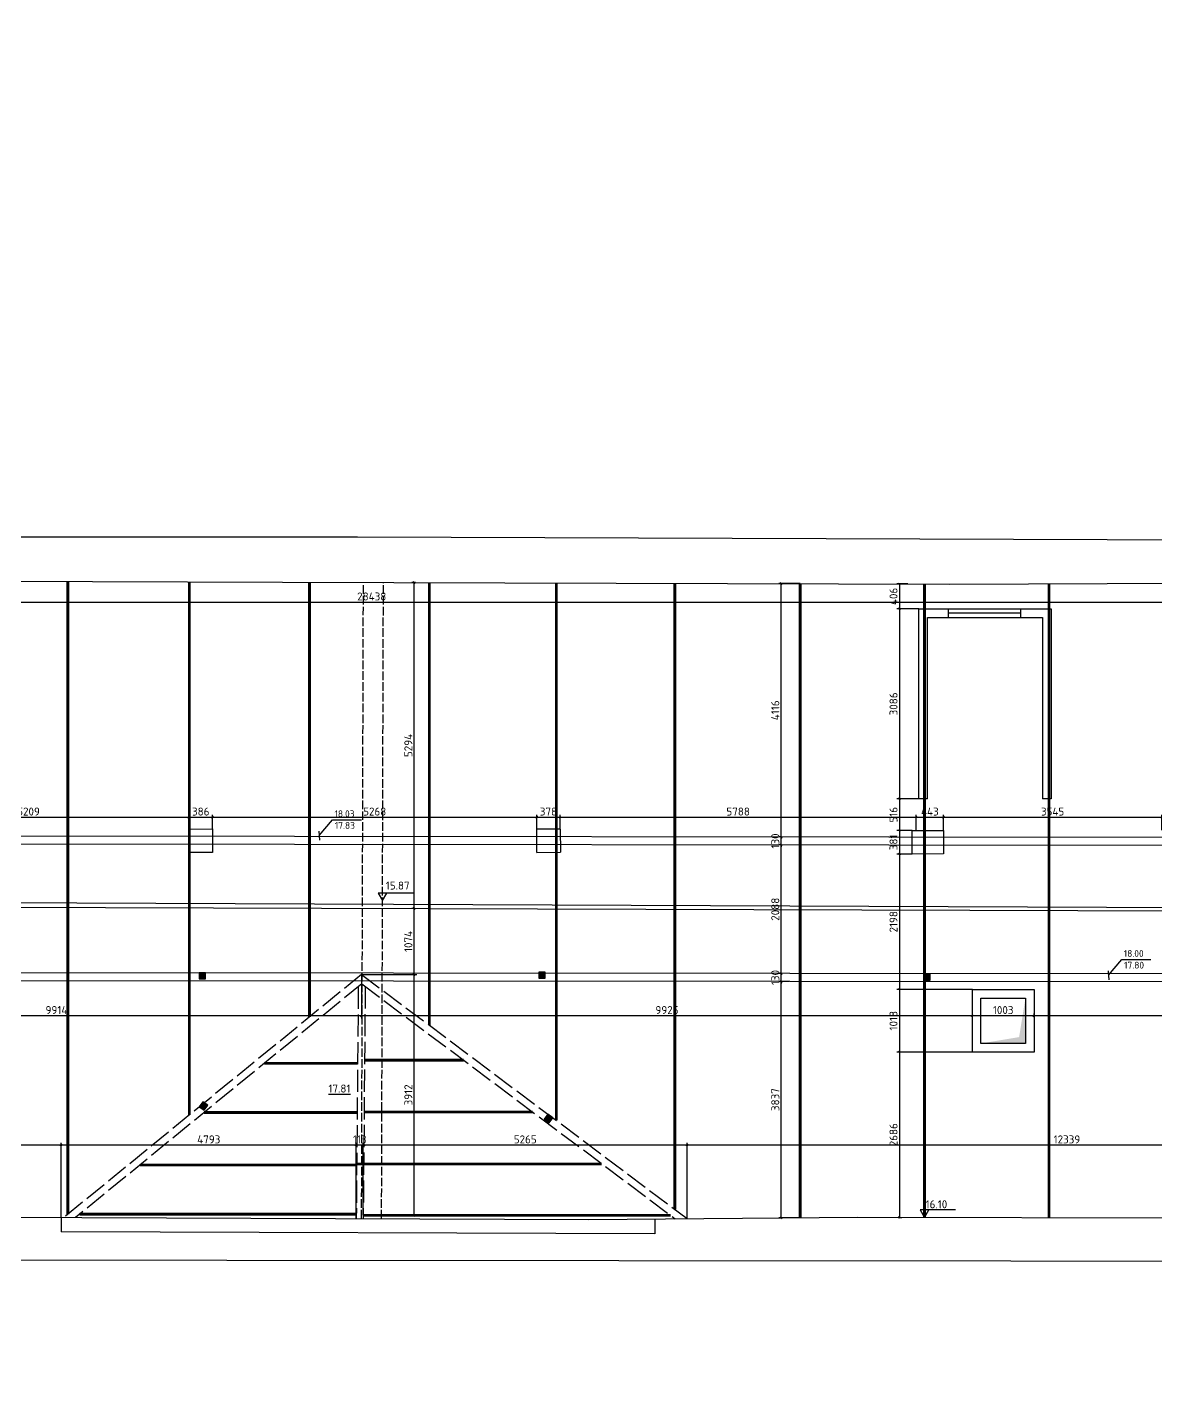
# Model space of a CAD drawing. Header units: millimetres. Extents: x 906648 to 969556, y 1626964 to 1670974.
# Drawn here: x 932626 to 950964, y 1626964 to 1649067 of the extents above; entities that cross this region are included whole.
import ezdxf

# ---------------------------------------------------------------- set-up
doc = ezdxf.new("R2010")
doc.units = ezdxf.units.MM
doc.linetypes.add('334', pattern=[5, 4, -1])
doc.linetypes.add('ACAD_ISO02W100', pattern=[15, 12, -3])
for name, color, linetype in [('Балки', 140, 'ACAD_ISO02W100'), ('Конек', 1, 'Continuous'), ('Контур', 7, 'Continuous'), ('Кровля', 98, 'Continuous'), ('Металл', 3, 'Continuous'), ('Отметки', 7, 'Continuous'), ('Перепад', 251, 'ACAD_ISO02W100'), ('Рама', 121, 'Continuous'), ('Средний прогон', 76, 'Continuous'), ('Стропила', 124, 'Continuous'), ('Штриховка', 252, 'Continuous')]:
    doc.layers.add(name, color=color, linetype=linetype)
doc.layers.add('Размеры', color=224, linetype='Continuous', lineweight=15)
doc.styles.add('DIST', font='TXT.shx', dxfattribs={"width": 0.8})
doc.styles.add('ISOCPEUR', font='isocpeur.ttf')
doc.dimstyles.new('GENPLAN 1000', dxfattribs={"dimscale": 10, "dimtxt": 13, "dimasz": 3, "dimexe": 4, "dimexo": 0, "dimgap": 3, "dimtad": 1, "dimdec": 0, "dimzin": 0, "dimtxsty": 'ISOCPEUR', "dimblk1": 'OBLIQUE', "dimblk2": 'OBLIQUE', "dimsah": 1, "dimcen": -1, "dimaunit": 1, "dimadec": 3, "dimazin": 0, "dimtfac": 0.75, "dimtdec": 0, "dimtix": 1, "dimtmove": 1, "dimatfit": 3, "dimfxl": 0, "dimtvp": 0.6, "dimarcsym": 0})
doc.dimstyles.new('STANDARD$7', dxfattribs={"dimscale": 35, "dimtxt": 1.8, "dimasz": 1.75, "dimexe": 0, "dimexo": 3, "dimgap": 0.8, "dimtad": 0, "dimdec": 0, "dimrnd": 5, "dimzin": 12, "dimtxsty": 'DIST', "dimblk1": 'OBLIQUE', "dimblk2": 'OBLIQUE', "dimsah": 1, "dimcen": 2.5, "dimaunit": 1, "dimadec": 3, "dimazin": 0, "dimtfac": 1, "dimtdec": 0, "dimtmove": 2, "dimatfit": 3, "dimldrblk": 'OBLIQUE', "dimfxl": 0, "dimtvp": 1.1, "dimarcsym": 0})

# ---------------------------------------------------------------- blocks, each defined once
blk = doc.blocks.new('_Oblique')
at = {"color": 0, "linetype": 'ByBlock', "lineweight": -2}
blk.add_line((-0.5, -0.5), (0.5, 0.5), dxfattribs=at)
blk = doc.blocks.new('*D38')
at = {"layer": 'Defpoints', "color": 0, "ltscale": 0.03}
for p in [(943351, 1630904), (943351, 1629712), (955690, 1629713)]:
    blk.add_point(p, dxfattribs=at)
at = {"layer": 'Размеры', "color": 0, "lineweight": -2, "ltscale": 0.03}
for p, q in [((943351, 1629712), (943351, 1630944)), ((955690, 1630904), (943351, 1630904)), ((955690, 1629713), (955690, 1630944))]:
    blk.add_line(p, q, dxfattribs=at)
at = {"layer": 'Размеры', "color": 0, "lineweight": -2, "ltscale": 0.03, "xscale": 30, "yscale": 30, "zscale": 30, "rotation": 180}
blk.add_blockref('_Oblique', (943351, 1630904), dxfattribs=at)
at = {"layer": 'Размеры', "color": 0, "lineweight": -2, "ltscale": 0.03, "xscale": 30, "yscale": 30, "zscale": 30}
blk.add_blockref('_Oblique', (955690, 1630904), dxfattribs=at)
at = {"layer": 'Размеры', "color": 0, "ltscale": 0.03, "insert": (949520, 1630999), "char_height": 130, "attachment_point": 5, "style": 'ISOCPEUR'}
blk.add_mtext('12339', dxfattribs=at)
blk = doc.blocks.new('*D39')
at = {"layer": 'Defpoints', "color": 0, "ltscale": 0.03}
for p in [(938086, 1630904), (938086, 1629766), (943351, 1629712)]:
    blk.add_point(p, dxfattribs=at)
at = {"layer": 'Размеры', "color": 0, "lineweight": -2, "ltscale": 0.03}
for p, q in [((938086, 1629766), (938086, 1630944)), ((943351, 1630904), (938086, 1630904)), ((943351, 1629712), (943351, 1630944))]:
    blk.add_line(p, q, dxfattribs=at)
at = {"layer": 'Размеры', "color": 0, "lineweight": -2, "ltscale": 0.03, "xscale": 30, "yscale": 30, "zscale": 30, "rotation": 180}
blk.add_blockref('_Oblique', (938086, 1630904), dxfattribs=at)
at = {"layer": 'Размеры', "color": 0, "lineweight": -2, "ltscale": 0.03, "xscale": 30, "yscale": 30, "zscale": 30}
blk.add_blockref('_Oblique', (943351, 1630904), dxfattribs=at)
at = {"layer": 'Размеры', "color": 0, "ltscale": 0.03, "insert": (940718, 1630999), "char_height": 130, "attachment_point": 5, "style": 'ISOCPEUR'}
blk.add_mtext('5265', dxfattribs=at)
blk = doc.blocks.new('*D40')
at = {"layer": 'Defpoints', "color": 0, "ltscale": 0.03}
for p in [(937973, 1630904), (937973, 1629714), (938086, 1629766)]:
    blk.add_point(p, dxfattribs=at)
at = {"layer": 'Размеры', "color": 0, "lineweight": -2, "ltscale": 0.03}
for p, q in [((937973, 1630904), (937943, 1630904)), ((937973, 1629714), (937973, 1630944)), ((938086, 1630904), (937973, 1630904)), ((938086, 1629766), (938086, 1630944)), ((938086, 1630904), (938116, 1630904))]:
    blk.add_line(p, q, dxfattribs=at)
at = {"layer": 'Размеры', "color": 0, "lineweight": -2, "ltscale": 0.03, "xscale": 30, "yscale": 30, "zscale": 30}
blk.add_blockref('_Oblique', (937973, 1630904), dxfattribs=at)
at = {"layer": 'Размеры', "color": 0, "lineweight": -2, "ltscale": 0.03, "xscale": 30, "yscale": 30, "zscale": 30, "rotation": 180}
blk.add_blockref('_Oblique', (938086, 1630904), dxfattribs=at)
at = {"layer": 'Размеры', "color": 0, "ltscale": 0.03, "insert": (938029, 1630999), "char_height": 130, "attachment_point": 5, "style": 'ISOCPEUR'}
blk.add_mtext('113', dxfattribs=at)
blk = doc.blocks.new('*D41')
at = {"layer": 'Defpoints', "color": 0, "ltscale": 0.03}
for p in [(933180, 1630904), (933180, 1629731), (937973, 1629714)]:
    blk.add_point(p, dxfattribs=at)
at = {"layer": 'Размеры', "color": 0, "lineweight": -2, "ltscale": 0.03}
for p, q in [((933180, 1629731), (933180, 1630944)), ((937973, 1630904), (933180, 1630904)), ((937973, 1629714), (937973, 1630944))]:
    blk.add_line(p, q, dxfattribs=at)
at = {"layer": 'Размеры', "color": 0, "lineweight": -2, "ltscale": 0.03, "xscale": 30, "yscale": 30, "zscale": 30, "rotation": 180}
blk.add_blockref('_Oblique', (933180, 1630904), dxfattribs=at)
at = {"layer": 'Размеры', "color": 0, "lineweight": -2, "ltscale": 0.03, "xscale": 30, "yscale": 30, "zscale": 30}
blk.add_blockref('_Oblique', (937973, 1630904), dxfattribs=at)
at = {"layer": 'Размеры', "color": 0, "ltscale": 0.03, "insert": (935576, 1630999), "char_height": 130, "attachment_point": 5, "style": 'ISOCPEUR'}
blk.add_mtext('4793', dxfattribs=at)
blk = doc.blocks.new('*D42')
at = {"layer": 'Defpoints', "color": 0, "ltscale": 0.03}
for p in [(920889, 1630904), (920889, 1629766), (933180, 1629731)]:
    blk.add_point(p, dxfattribs=at)
at = {"layer": 'Размеры', "color": 0, "lineweight": -2, "ltscale": 0.03}
for p, q in [((920889, 1629766), (920889, 1630944)), ((933180, 1630904), (920889, 1630904)), ((933180, 1629731), (933180, 1630944))]:
    blk.add_line(p, q, dxfattribs=at)
at = {"layer": 'Размеры', "color": 0, "lineweight": -2, "ltscale": 0.03, "xscale": 30, "yscale": 30, "zscale": 30, "rotation": 180}
blk.add_blockref('_Oblique', (920889, 1630904), dxfattribs=at)
at = {"layer": 'Размеры', "color": 0, "lineweight": -2, "ltscale": 0.03, "xscale": 30, "yscale": 30, "zscale": 30}
blk.add_blockref('_Oblique', (933180, 1630904), dxfattribs=at)
at = {"layer": 'Размеры', "color": 0, "ltscale": 0.03, "insert": (927034, 1630999), "char_height": 130, "attachment_point": 5, "style": 'ISOCPEUR'}
blk.add_mtext('12290', dxfattribs=at)
blk = doc.blocks.new('*D58')
at = {"layer": 'Defpoints', "color": 0, "ltscale": 0.03}
for p in [(938058, 1633678), (938914, 1633678), (938086, 1629766)]:
    blk.add_point(p, dxfattribs=at)
at = {"layer": 'Размеры', "color": 0, "lineweight": -2, "ltscale": 0.03}
for p, q in [((938058, 1633678), (938954, 1633678)), ((938914, 1629766), (938914, 1633678)), ((938086, 1629766), (938954, 1629766))]:
    blk.add_line(p, q, dxfattribs=at)
at = {"layer": 'Размеры', "color": 0, "lineweight": -2, "ltscale": 0.03, "xscale": 30, "yscale": 30, "zscale": 30}
for p, rotation in [((938914, 1633678), 90), ((938914, 1629766), 270)]:
    blk.add_blockref('_Oblique', p, dxfattribs=dict(at, rotation=rotation))
at = {"layer": 'Размеры', "color": 0, "ltscale": 0.03, "insert": (938819, 1631722), "char_height": 130, "attachment_point": 5, "rotation": 90, "style": 'ISOCPEUR'}
blk.add_mtext('3912', dxfattribs=at)
blk = doc.blocks.new('*D59')
at = {"layer": 'Defpoints', "color": 0, "ltscale": 0.03}
for p in [(938914, 1634752), (938919, 1634752), (938058, 1633678)]:
    blk.add_point(p, dxfattribs=at)
at = {"layer": 'Размеры', "color": 0, "lineweight": -2, "ltscale": 0.03}
for p, q in [((938919, 1634752), (938874, 1634752)), ((938914, 1633678), (938914, 1634752)), ((938058, 1633678), (938954, 1633678))]:
    blk.add_line(p, q, dxfattribs=at)
at = {"layer": 'Размеры', "color": 0, "lineweight": -2, "ltscale": 0.03, "xscale": 30, "yscale": 30, "zscale": 30}
for p, rotation in [((938914, 1634752), 90), ((938914, 1633678), 270)]:
    blk.add_blockref('_Oblique', p, dxfattribs=dict(at, rotation=rotation))
at = {"layer": 'Размеры', "color": 0, "ltscale": 0.03, "insert": (938819, 1634215), "char_height": 130, "attachment_point": 5, "rotation": 90, "style": 'ISOCPEUR'}
blk.add_mtext('1074', dxfattribs=at)
blk = doc.blocks.new('*D60')
at = {"layer": 'Defpoints', "color": 0, "ltscale": 0.03}
for p in [(938914, 1640047), (938934, 1640047), (938919, 1634752)]:
    blk.add_point(p, dxfattribs=at)
at = {"layer": 'Размеры', "color": 0, "lineweight": -2, "ltscale": 0.03}
for p, q in [((938934, 1640047), (938874, 1640047)), ((938914, 1634752), (938914, 1640047)), ((938919, 1634752), (938874, 1634752))]:
    blk.add_line(p, q, dxfattribs=at)
at = {"layer": 'Размеры', "color": 0, "lineweight": -2, "ltscale": 0.03, "xscale": 30, "yscale": 30, "zscale": 30}
for p, rotation in [((938914, 1640047), 90), ((938914, 1634752), 270)]:
    blk.add_blockref('_Oblique', p, dxfattribs=dict(at, rotation=rotation))
at = {"layer": 'Размеры', "color": 0, "ltscale": 0.03, "insert": (938819, 1637399), "char_height": 130, "attachment_point": 5, "rotation": 90, "style": 'ISOCPEUR'}
blk.add_mtext('5294', dxfattribs=at)
blk = doc.blocks.new('*D61')
at = {"layer": 'Defpoints', "color": 0, "ltscale": 0.03}
for p in [(944876, 1633564), (945004, 1633564), (945185, 1629727)]:
    blk.add_point(p, dxfattribs=at)
at = {"layer": 'Размеры', "color": 0, "lineweight": -2, "ltscale": 0.03}
for p, q in [((945004, 1633564), (944836, 1633564)), ((944876, 1629727), (944876, 1633564)), ((945185, 1629727), (944836, 1629727))]:
    blk.add_line(p, q, dxfattribs=at)
at = {"layer": 'Размеры', "color": 0, "lineweight": -2, "ltscale": 0.03, "xscale": 30, "yscale": 30, "zscale": 30}
for p, rotation in [((944876, 1633564), 90), ((944876, 1629727), 270)]:
    blk.add_blockref('_Oblique', p, dxfattribs=dict(at, rotation=rotation))
at = {"layer": 'Размеры', "color": 0, "ltscale": 0.03, "insert": (944781, 1631645), "char_height": 130, "attachment_point": 5, "rotation": 90, "style": 'ISOCPEUR'}
blk.add_mtext('3837', dxfattribs=at)
blk = doc.blocks.new('*D62')
at = {"layer": 'Defpoints', "color": 0, "ltscale": 0.03}
for p in [(944876, 1633694), (944876, 1633694), (945004, 1633564)]:
    blk.add_point(p, dxfattribs=at)
at = {"layer": 'Размеры', "color": 0, "lineweight": -2, "ltscale": 0.03}
for p, q in [((944876, 1633694), (944836, 1633694)), ((944876, 1633694), (944876, 1633724)), ((944876, 1633564), (944876, 1633694)), ((945004, 1633564), (944836, 1633564)), ((944876, 1633564), (944876, 1633534))]:
    blk.add_line(p, q, dxfattribs=at)
at = {"layer": 'Размеры', "color": 0, "lineweight": -2, "ltscale": 0.03, "xscale": 30, "yscale": 30, "zscale": 30}
for p, rotation in [((944876, 1633694), 270), ((944876, 1633564), 90)]:
    blk.add_blockref('_Oblique', p, dxfattribs=dict(at, rotation=rotation))
at = {"layer": 'Размеры', "color": 0, "ltscale": 0.03, "insert": (944781, 1633629), "char_height": 130, "attachment_point": 5, "rotation": 90, "style": 'ISOCPEUR'}
blk.add_mtext('130', dxfattribs=at)
blk = doc.blocks.new('*D63')
at = {"layer": 'Defpoints', "color": 0, "ltscale": 0.03}
for p in [(944876, 1635782), (944878, 1635782), (944876, 1633694)]:
    blk.add_point(p, dxfattribs=at)
at = {"layer": 'Размеры', "color": 0, "lineweight": -2, "ltscale": 0.03}
for p, q in [((944878, 1635782), (944836, 1635782)), ((944876, 1633694), (944876, 1635782)), ((944876, 1633694), (944836, 1633694))]:
    blk.add_line(p, q, dxfattribs=at)
at = {"layer": 'Размеры', "color": 0, "lineweight": -2, "ltscale": 0.03, "xscale": 30, "yscale": 30, "zscale": 30}
for p, rotation in [((944876, 1635782), 90), ((944876, 1633694), 270)]:
    blk.add_blockref('_Oblique', p, dxfattribs=dict(at, rotation=rotation))
at = {"layer": 'Размеры', "color": 0, "ltscale": 0.03, "insert": (944781, 1634738), "char_height": 130, "attachment_point": 5, "rotation": 90, "style": 'ISOCPEUR'}
blk.add_mtext('2088', dxfattribs=at)
blk = doc.blocks.new('*D64')
at = {"layer": 'Defpoints', "color": 0, "ltscale": 0.03}
for p in [(944876, 1635912), (944878, 1635912), (944878, 1635782)]:
    blk.add_point(p, dxfattribs=at)
at = {"layer": 'Размеры', "color": 0, "lineweight": -2, "ltscale": 0.03}
for p, q in [((944878, 1635912), (944836, 1635912)), ((944876, 1635912), (944876, 1635942)), ((944876, 1635782), (944876, 1635912)), ((944878, 1635782), (944836, 1635782)), ((944876, 1635782), (944876, 1635752))]:
    blk.add_line(p, q, dxfattribs=at)
at = {"layer": 'Размеры', "color": 0, "lineweight": -2, "ltscale": 0.03, "xscale": 30, "yscale": 30, "zscale": 30}
for p, rotation in [((944876, 1635912), 270), ((944876, 1635782), 90)]:
    blk.add_blockref('_Oblique', p, dxfattribs=dict(at, rotation=rotation))
at = {"layer": 'Размеры', "color": 0, "ltscale": 0.03, "insert": (944781, 1635847), "char_height": 130, "attachment_point": 5, "rotation": 90, "style": 'ISOCPEUR'}
blk.add_mtext('130', dxfattribs=at)
blk = doc.blocks.new('*D65')
at = {"layer": 'Defpoints', "color": 0, "ltscale": 0.03}
for p in [(944876, 1640029), (945185, 1640029), (944878, 1635912)]:
    blk.add_point(p, dxfattribs=at)
at = {"layer": 'Размеры', "color": 0, "lineweight": -2, "ltscale": 0.03}
for p, q in [((945185, 1640029), (944836, 1640029)), ((944876, 1635912), (944876, 1640029)), ((944878, 1635912), (944836, 1635912))]:
    blk.add_line(p, q, dxfattribs=at)
at = {"layer": 'Размеры', "color": 0, "lineweight": -2, "ltscale": 0.03, "xscale": 30, "yscale": 30, "zscale": 30}
for p, rotation in [((944876, 1640029), 90), ((944876, 1635912), 270)]:
    blk.add_blockref('_Oblique', p, dxfattribs=dict(at, rotation=rotation))
at = {"layer": 'Размеры', "color": 0, "ltscale": 0.03, "insert": (944781, 1637970), "char_height": 130, "attachment_point": 5, "rotation": 90, "style": 'ISOCPEUR'}
blk.add_mtext('4116', dxfattribs=at)
blk = doc.blocks.new('*D66')
at = {"layer": 'Defpoints', "color": 0, "ltscale": 0.03}
for p in [(946937, 1640023), (946797, 1639617), (947112, 1639617)]:
    blk.add_point(p, dxfattribs=at)
at = {"layer": 'Размеры', "color": 0, "lineweight": -2, "ltscale": 0.03}
for p, q in [((946937, 1640023), (946757, 1640023)), ((946797, 1640023), (946797, 1639617)), ((947112, 1639617), (946757, 1639617))]:
    blk.add_line(p, q, dxfattribs=at)
at = {"layer": 'Размеры', "color": 0, "lineweight": -2, "ltscale": 0.03, "xscale": 30, "yscale": 30, "zscale": 30}
for p, rotation in [((946797, 1640023), 90), ((946797, 1639617), 270)]:
    blk.add_blockref('_Oblique', p, dxfattribs=dict(at, rotation=rotation))
at = {"layer": 'Размеры', "color": 0, "ltscale": 0.03, "insert": (946702, 1639820), "char_height": 130, "attachment_point": 5, "rotation": 90, "style": 'ISOCPEUR'}
blk.add_mtext('406', dxfattribs=at)
blk = doc.blocks.new('*D67')
at = {"layer": 'Defpoints', "color": 0, "ltscale": 0.03}
for p in [(947112, 1639617), (946797, 1636531), (947112, 1636531)]:
    blk.add_point(p, dxfattribs=at)
at = {"layer": 'Размеры', "color": 0, "lineweight": -2, "ltscale": 0.03}
for p, q in [((947112, 1639617), (946757, 1639617)), ((946797, 1639617), (946797, 1636531)), ((947112, 1636531), (946757, 1636531))]:
    blk.add_line(p, q, dxfattribs=at)
at = {"layer": 'Размеры', "color": 0, "lineweight": -2, "ltscale": 0.03, "xscale": 30, "yscale": 30, "zscale": 30}
for p, rotation in [((946797, 1639617), 90), ((946797, 1636531), 270)]:
    blk.add_blockref('_Oblique', p, dxfattribs=dict(at, rotation=rotation))
at = {"layer": 'Размеры', "color": 0, "ltscale": 0.03, "insert": (946702, 1638074), "char_height": 130, "attachment_point": 5, "rotation": 90, "style": 'ISOCPEUR'}
blk.add_mtext('3086', dxfattribs=at)
blk = doc.blocks.new('*D68')
at = {"layer": 'Defpoints', "color": 0, "ltscale": 0.03}
for p in [(947112, 1636531), (946797, 1636015), (947004, 1636015)]:
    blk.add_point(p, dxfattribs=at)
at = {"layer": 'Размеры', "color": 0, "lineweight": -2, "ltscale": 0.03}
for p, q in [((947112, 1636531), (946757, 1636531)), ((946797, 1636531), (946797, 1636015)), ((947004, 1636015), (946757, 1636015))]:
    blk.add_line(p, q, dxfattribs=at)
at = {"layer": 'Размеры', "color": 0, "lineweight": -2, "ltscale": 0.03, "xscale": 30, "yscale": 30, "zscale": 30}
for p, rotation in [((946797, 1636531), 90), ((946797, 1636015), 270)]:
    blk.add_blockref('_Oblique', p, dxfattribs=dict(at, rotation=rotation))
at = {"layer": 'Размеры', "color": 0, "ltscale": 0.03, "insert": (946702, 1636273), "char_height": 130, "attachment_point": 5, "rotation": 90, "style": 'ISOCPEUR'}
blk.add_mtext('516', dxfattribs=at)
blk = doc.blocks.new('*D69')
at = {"layer": 'Defpoints', "color": 0, "ltscale": 0.03}
for p in [(947004, 1636015), (946797, 1635634), (947003, 1635634)]:
    blk.add_point(p, dxfattribs=at)
at = {"layer": 'Размеры', "color": 0, "lineweight": -2, "ltscale": 0.03}
for p, q in [((947004, 1636015), (946757, 1636015)), ((946797, 1636015), (946797, 1635634)), ((947003, 1635634), (946757, 1635634))]:
    blk.add_line(p, q, dxfattribs=at)
at = {"layer": 'Размеры', "color": 0, "lineweight": -2, "ltscale": 0.03, "xscale": 30, "yscale": 30, "zscale": 30}
for p, rotation in [((946797, 1636015), 90), ((946797, 1635634), 270)]:
    blk.add_blockref('_Oblique', p, dxfattribs=dict(at, rotation=rotation))
at = {"layer": 'Размеры', "color": 0, "ltscale": 0.03, "insert": (946702, 1635824), "char_height": 130, "attachment_point": 5, "rotation": 90, "style": 'ISOCPEUR'}
blk.add_mtext('381', dxfattribs=at)
blk = doc.blocks.new('*D70')
at = {"layer": 'Defpoints', "color": 0, "ltscale": 0.03}
for p in [(947003, 1635634), (946797, 1633436), (947983, 1633436)]:
    blk.add_point(p, dxfattribs=at)
at = {"layer": 'Размеры', "color": 0, "lineweight": -2, "ltscale": 0.03}
for p, q in [((947003, 1635634), (946757, 1635634)), ((946797, 1635634), (946797, 1633436)), ((947983, 1633436), (946757, 1633436))]:
    blk.add_line(p, q, dxfattribs=at)
at = {"layer": 'Размеры', "color": 0, "lineweight": -2, "ltscale": 0.03, "xscale": 30, "yscale": 30, "zscale": 30}
for p, rotation in [((946797, 1635634), 90), ((946797, 1633436), 270)]:
    blk.add_blockref('_Oblique', p, dxfattribs=dict(at, rotation=rotation))
at = {"layer": 'Размеры', "color": 0, "ltscale": 0.03, "insert": (946702, 1634535), "char_height": 130, "attachment_point": 5, "rotation": 90, "style": 'ISOCPEUR'}
blk.add_mtext('2198', dxfattribs=at)
blk = doc.blocks.new('*D71')
at = {"layer": 'Defpoints', "color": 0, "ltscale": 0.03}
for p in [(947983, 1633436), (946797, 1632418), (947983, 1632418)]:
    blk.add_point(p, dxfattribs=at)
at = {"layer": 'Размеры', "color": 0, "lineweight": -2, "ltscale": 0.03}
for p, q in [((947983, 1633436), (946757, 1633436)), ((946797, 1633436), (946797, 1632418)), ((947983, 1632418), (946757, 1632418))]:
    blk.add_line(p, q, dxfattribs=at)
at = {"layer": 'Размеры', "color": 0, "lineweight": -2, "ltscale": 0.03, "xscale": 30, "yscale": 30, "zscale": 30}
for p, rotation in [((946797, 1633436), 90), ((946797, 1632418), 270)]:
    blk.add_blockref('_Oblique', p, dxfattribs=dict(at, rotation=rotation))
at = {"layer": 'Размеры', "color": 0, "ltscale": 0.03, "insert": (946702, 1632927), "char_height": 130, "attachment_point": 5, "rotation": 90, "style": 'ISOCPEUR'}
blk.add_mtext('1018', dxfattribs=at)
blk = doc.blocks.new('*D72')
at = {"layer": 'Defpoints', "color": 0, "ltscale": 0.03}
for p in [(947983, 1632418), (946776, 1629732), (946797, 1629732)]:
    blk.add_point(p, dxfattribs=at)
at = {"layer": 'Размеры', "color": 0, "lineweight": -2, "ltscale": 0.03}
for p, q in [((947983, 1632418), (946757, 1632418)), ((946797, 1632418), (946797, 1629732)), ((946776, 1629732), (946837, 1629732))]:
    blk.add_line(p, q, dxfattribs=at)
at = {"layer": 'Размеры', "color": 0, "lineweight": -2, "ltscale": 0.03, "xscale": 30, "yscale": 30, "zscale": 30}
for p, rotation in [((946797, 1632418), 90), ((946797, 1629732), 270)]:
    blk.add_blockref('_Oblique', p, dxfattribs=dict(at, rotation=rotation))
at = {"layer": 'Размеры', "color": 0, "ltscale": 0.03, "insert": (946702, 1631075), "char_height": 130, "attachment_point": 5, "rotation": 90, "style": 'ISOCPEUR'}
blk.add_mtext('2686', dxfattribs=at)
blk = doc.blocks.new('*D74')
at = {"layer": 'Defpoints', "color": 0, "ltscale": 0.03}
for p in [(955265, 1633256), (948986, 1633005), (948986, 1633005)]:
    blk.add_point(p, dxfattribs=at)
at = {"layer": 'Размеры', "color": 0, "lineweight": -2, "ltscale": 0.03}
for p, q in [((955265, 1633256), (955265, 1632965)), ((948986, 1633005), (948986, 1633045)), ((955265, 1633005), (948986, 1633005))]:
    blk.add_line(p, q, dxfattribs=at)
at = {"layer": 'Размеры', "color": 0, "lineweight": -2, "ltscale": 0.03, "xscale": 30, "yscale": 30, "zscale": 30, "rotation": 180}
blk.add_blockref('_Oblique', (948986, 1633005), dxfattribs=at)
at = {"layer": 'Размеры', "color": 0, "lineweight": -2, "ltscale": 0.03, "xscale": 30, "yscale": 30, "zscale": 30}
blk.add_blockref('_Oblique', (955265, 1633005), dxfattribs=at)
at = {"layer": 'Размеры', "color": 0, "ltscale": 0.03, "insert": (952125, 1633100), "char_height": 130, "attachment_point": 5, "style": 'ISOCPEUR'}
blk.add_mtext('6279', dxfattribs=at)
blk = doc.blocks.new('*D75')
at = {"layer": 'Defpoints', "color": 0, "ltscale": 0.03}
for p in [(947983, 1633005), (948986, 1633005), (947983, 1632927)]:
    blk.add_point(p, dxfattribs=at)
at = {"layer": 'Размеры', "color": 0, "lineweight": -2, "ltscale": 0.03}
for p, q in [((947983, 1632927), (947983, 1633045)), ((948986, 1633005), (947983, 1633005)), ((948986, 1633005), (948986, 1633045))]:
    blk.add_line(p, q, dxfattribs=at)
at = {"layer": 'Размеры', "color": 0, "lineweight": -2, "ltscale": 0.03, "xscale": 30, "yscale": 30, "zscale": 30, "rotation": 180}
blk.add_blockref('_Oblique', (947983, 1633005), dxfattribs=at)
at = {"layer": 'Размеры', "color": 0, "lineweight": -2, "ltscale": 0.03, "xscale": 30, "yscale": 30, "zscale": 30}
blk.add_blockref('_Oblique', (948986, 1633005), dxfattribs=at)
at = {"layer": 'Размеры', "color": 0, "ltscale": 0.03, "insert": (948484, 1633100), "char_height": 130, "attachment_point": 5, "style": 'ISOCPEUR'}
blk.add_mtext('1003', dxfattribs=at)
blk = doc.blocks.new('*D76')
at = {"layer": 'Defpoints', "color": 0, "ltscale": 0.03}
for p in [(938058, 1633678), (938058, 1633005), (947983, 1632927)]:
    blk.add_point(p, dxfattribs=at)
at = {"layer": 'Размеры', "color": 0, "lineweight": -2, "ltscale": 0.03}
for p, q in [((938058, 1633678), (938058, 1632965)), ((947983, 1633005), (938058, 1633005)), ((947983, 1632927), (947983, 1633045))]:
    blk.add_line(p, q, dxfattribs=at)
at = {"layer": 'Размеры', "color": 0, "lineweight": -2, "ltscale": 0.03, "xscale": 30, "yscale": 30, "zscale": 30, "rotation": 180}
blk.add_blockref('_Oblique', (938058, 1633005), dxfattribs=at)
at = {"layer": 'Размеры', "color": 0, "lineweight": -2, "ltscale": 0.03, "xscale": 30, "yscale": 30, "zscale": 30}
blk.add_blockref('_Oblique', (947983, 1633005), dxfattribs=at)
at = {"layer": 'Размеры', "color": 0, "ltscale": 0.03, "insert": (943021, 1633100), "char_height": 130, "attachment_point": 5, "style": 'ISOCPEUR'}
blk.add_mtext('9925', dxfattribs=at)
blk = doc.blocks.new('*D77')
at = {"layer": 'Defpoints', "color": 0, "ltscale": 0.03}
for p in [(938058, 1633678), (928144, 1633005), (928144, 1632929)]:
    blk.add_point(p, dxfattribs=at)
at = {"layer": 'Размеры', "color": 0, "lineweight": -2, "ltscale": 0.03}
for p, q in [((938058, 1633678), (938058, 1632965)), ((928144, 1632929), (928144, 1633045)), ((938058, 1633005), (928144, 1633005))]:
    blk.add_line(p, q, dxfattribs=at)
at = {"layer": 'Размеры', "color": 0, "lineweight": -2, "ltscale": 0.03, "xscale": 30, "yscale": 30, "zscale": 30, "rotation": 180}
blk.add_blockref('_Oblique', (928144, 1633005), dxfattribs=at)
at = {"layer": 'Размеры', "color": 0, "lineweight": -2, "ltscale": 0.03, "xscale": 30, "yscale": 30, "zscale": 30}
blk.add_blockref('_Oblique', (938058, 1633005), dxfattribs=at)
at = {"layer": 'Размеры', "color": 0, "ltscale": 0.03, "insert": (933101, 1633100), "char_height": 130, "attachment_point": 5, "style": 'ISOCPEUR'}
blk.add_mtext('9914', dxfattribs=at)
blk = doc.blocks.new('*D94')
at = {"layer": 'Defpoints', "color": 0, "ltscale": 0.03}
for p in [(924005, 1640092), (952443, 1640038), (924005, 1639724)]:
    blk.add_point(p, dxfattribs=at)
at = {"layer": 'Размеры', "color": 0, "lineweight": -2, "ltscale": 0.03}
for p, q in [((924005, 1640092), (924005, 1639684)), ((952443, 1640038), (952443, 1639684)), ((952443, 1639724), (924005, 1639724))]:
    blk.add_line(p, q, dxfattribs=at)
at = {"layer": 'Размеры', "color": 0, "lineweight": -2, "ltscale": 0.03, "xscale": 30, "yscale": 30, "zscale": 30, "rotation": 180}
blk.add_blockref('_Oblique', (924005, 1639724), dxfattribs=at)
at = {"layer": 'Размеры', "color": 0, "lineweight": -2, "ltscale": 0.03, "xscale": 30, "yscale": 30, "zscale": 30}
blk.add_blockref('_Oblique', (952443, 1639724), dxfattribs=at)
at = {"layer": 'Размеры', "color": 0, "ltscale": 0.03, "insert": (938224, 1639819), "char_height": 130, "attachment_point": 5, "style": 'ISOCPEUR'}
blk.add_mtext('28438', dxfattribs=at)
blk = doc.blocks.new('*D169')
at = {"layer": 'Defpoints', "color": 0, "ltscale": 0.03}
for p in [(947515, 1636230), (947515, 1636018), (951060, 1636021)]:
    blk.add_point(p, dxfattribs=at)
at = {"layer": 'Размеры', "color": 0, "lineweight": -2, "ltscale": 0.03}
for p, q in [((947515, 1636018), (947515, 1636270)), ((951060, 1636230), (947515, 1636230)), ((951060, 1636021), (951060, 1636270))]:
    blk.add_line(p, q, dxfattribs=at)
at = {"layer": 'Размеры', "color": 0, "lineweight": -2, "ltscale": 0.03, "xscale": 30, "yscale": 30, "zscale": 30, "rotation": 180}
blk.add_blockref('_Oblique', (947515, 1636230), dxfattribs=at)
at = {"layer": 'Размеры', "color": 0, "lineweight": -2, "ltscale": 0.03, "xscale": 30, "yscale": 30, "zscale": 30}
blk.add_blockref('_Oblique', (951060, 1636230), dxfattribs=at)
at = {"layer": 'Размеры', "color": 0, "ltscale": 0.03, "insert": (949287, 1636325), "char_height": 130, "attachment_point": 5, "style": 'ISOCPEUR'}
blk.add_mtext('3545', dxfattribs=at)
blk = doc.blocks.new('*D170')
at = {"layer": 'Defpoints', "color": 0, "ltscale": 0.03}
for p in [(947072, 1636230), (947072, 1636015), (947515, 1636018)]:
    blk.add_point(p, dxfattribs=at)
at = {"layer": 'Размеры', "color": 0, "lineweight": -2, "ltscale": 0.03}
for p, q in [((947072, 1636015), (947072, 1636270)), ((947515, 1636230), (947072, 1636230)), ((947515, 1636018), (947515, 1636270))]:
    blk.add_line(p, q, dxfattribs=at)
at = {"layer": 'Размеры', "color": 0, "lineweight": -2, "ltscale": 0.03, "xscale": 30, "yscale": 30, "zscale": 30, "rotation": 180}
blk.add_blockref('_Oblique', (947072, 1636230), dxfattribs=at)
at = {"layer": 'Размеры', "color": 0, "lineweight": -2, "ltscale": 0.03, "xscale": 30, "yscale": 30, "zscale": 30}
blk.add_blockref('_Oblique', (947515, 1636230), dxfattribs=at)
at = {"layer": 'Размеры', "color": 0, "ltscale": 0.03, "insert": (947293, 1636325), "char_height": 130, "attachment_point": 5, "style": 'ISOCPEUR'}
blk.add_mtext('443', dxfattribs=at)
blk = doc.blocks.new('*D171')
at = {"layer": 'Defpoints', "color": 0, "ltscale": 0.03}
for p in [(941284, 1636230), (941284, 1636040), (947072, 1636015)]:
    blk.add_point(p, dxfattribs=at)
at = {"layer": 'Размеры', "color": 0, "lineweight": -2, "ltscale": 0.03}
for p, q in [((941284, 1636040), (941284, 1636270)), ((947072, 1636230), (941284, 1636230)), ((947072, 1636015), (947072, 1636270))]:
    blk.add_line(p, q, dxfattribs=at)
at = {"layer": 'Размеры', "color": 0, "lineweight": -2, "ltscale": 0.03, "xscale": 30, "yscale": 30, "zscale": 30, "rotation": 180}
blk.add_blockref('_Oblique', (941284, 1636230), dxfattribs=at)
at = {"layer": 'Размеры', "color": 0, "lineweight": -2, "ltscale": 0.03, "xscale": 30, "yscale": 30, "zscale": 30}
blk.add_blockref('_Oblique', (947072, 1636230), dxfattribs=at)
at = {"layer": 'Размеры', "color": 0, "ltscale": 0.03, "insert": (944178, 1636325), "char_height": 130, "attachment_point": 5, "style": 'ISOCPEUR'}
blk.add_mtext('5788', dxfattribs=at)
blk = doc.blocks.new('*D172')
at = {"layer": 'Defpoints', "color": 0, "ltscale": 0.03}
for p in [(940906, 1636230), (940906, 1636038), (941284, 1636040)]:
    blk.add_point(p, dxfattribs=at)
at = {"layer": 'Размеры', "color": 0, "lineweight": -2, "ltscale": 0.03}
for p, q in [((940906, 1636038), (940906, 1636270)), ((941284, 1636230), (940906, 1636230)), ((941284, 1636040), (941284, 1636270))]:
    blk.add_line(p, q, dxfattribs=at)
at = {"layer": 'Размеры', "color": 0, "lineweight": -2, "ltscale": 0.03, "xscale": 30, "yscale": 30, "zscale": 30, "rotation": 180}
blk.add_blockref('_Oblique', (940906, 1636230), dxfattribs=at)
at = {"layer": 'Размеры', "color": 0, "lineweight": -2, "ltscale": 0.03, "xscale": 30, "yscale": 30, "zscale": 30}
blk.add_blockref('_Oblique', (941284, 1636230), dxfattribs=at)
at = {"layer": 'Размеры', "color": 0, "ltscale": 0.03, "insert": (941095, 1636325), "char_height": 130, "attachment_point": 5, "style": 'ISOCPEUR'}
blk.add_mtext('378', dxfattribs=at)
blk = doc.blocks.new('*D173')
at = {"layer": 'Defpoints', "color": 0, "ltscale": 0.03}
for p in [(935637, 1636230), (935637, 1636042), (940906, 1636038)]:
    blk.add_point(p, dxfattribs=at)
at = {"layer": 'Размеры', "color": 0, "lineweight": -2, "ltscale": 0.03}
for p, q in [((935637, 1636042), (935637, 1636270)), ((940906, 1636230), (935637, 1636230)), ((940906, 1636038), (940906, 1636270))]:
    blk.add_line(p, q, dxfattribs=at)
at = {"layer": 'Размеры', "color": 0, "lineweight": -2, "ltscale": 0.03, "xscale": 30, "yscale": 30, "zscale": 30, "rotation": 180}
blk.add_blockref('_Oblique', (935637, 1636230), dxfattribs=at)
at = {"layer": 'Размеры', "color": 0, "lineweight": -2, "ltscale": 0.03, "xscale": 30, "yscale": 30, "zscale": 30}
blk.add_blockref('_Oblique', (940906, 1636230), dxfattribs=at)
at = {"layer": 'Размеры', "color": 0, "ltscale": 0.03, "insert": (938272, 1636325), "char_height": 130, "attachment_point": 5, "style": 'ISOCPEUR'}
blk.add_mtext('5268', dxfattribs=at)
blk = doc.blocks.new('*D174')
at = {"layer": 'Defpoints', "color": 0, "ltscale": 0.03}
for p in [(935252, 1636230), (935252, 1636039), (935637, 1636042)]:
    blk.add_point(p, dxfattribs=at)
at = {"layer": 'Размеры', "color": 0, "lineweight": -2, "ltscale": 0.03}
for p, q in [((935252, 1636039), (935252, 1636270)), ((935637, 1636230), (935252, 1636230)), ((935637, 1636042), (935637, 1636270))]:
    blk.add_line(p, q, dxfattribs=at)
at = {"layer": 'Размеры', "color": 0, "lineweight": -2, "ltscale": 0.03, "xscale": 30, "yscale": 30, "zscale": 30, "rotation": 180}
blk.add_blockref('_Oblique', (935252, 1636230), dxfattribs=at)
at = {"layer": 'Размеры', "color": 0, "lineweight": -2, "ltscale": 0.03, "xscale": 30, "yscale": 30, "zscale": 30}
blk.add_blockref('_Oblique', (935637, 1636230), dxfattribs=at)
at = {"layer": 'Размеры', "color": 0, "ltscale": 0.03, "insert": (935445, 1636325), "char_height": 130, "attachment_point": 5, "style": 'ISOCPEUR'}
blk.add_mtext('386', dxfattribs=at)
blk = doc.blocks.new('*D175')
at = {"layer": 'Defpoints', "color": 0, "ltscale": 0.03}
for p in [(930043, 1636230), (930043, 1636072), (935252, 1636039)]:
    blk.add_point(p, dxfattribs=at)
at = {"layer": 'Размеры', "color": 0, "lineweight": -2, "ltscale": 0.03}
for p, q in [((930043, 1636072), (930043, 1636270)), ((935252, 1636230), (930043, 1636230)), ((935252, 1636039), (935252, 1636270))]:
    blk.add_line(p, q, dxfattribs=at)
at = {"layer": 'Размеры', "color": 0, "lineweight": -2, "ltscale": 0.03, "xscale": 30, "yscale": 30, "zscale": 30, "rotation": 180}
blk.add_blockref('_Oblique', (930043, 1636230), dxfattribs=at)
at = {"layer": 'Размеры', "color": 0, "lineweight": -2, "ltscale": 0.03, "xscale": 30, "yscale": 30, "zscale": 30}
blk.add_blockref('_Oblique', (935252, 1636230), dxfattribs=at)
at = {"layer": 'Размеры', "color": 0, "ltscale": 0.03, "insert": (932647, 1636325), "char_height": 130, "attachment_point": 5, "style": 'ISOCPEUR'}
blk.add_mtext('5209', dxfattribs=at)

msp = doc.modelspace()

# ---------------------------------------------------------------- hatches: boundary and pattern name
at = {"layer": 'Металл', "ltscale": 0.03}
h = msp.add_hatch(color=256, dxfattribs=at)
h.dxf.hatch_style = 1
h.paths.add_polyline_path([(935522.4, 1633706.3), (935422.4, 1633706.3), (935422.4, 1633606.3), (935522.4, 1633606.3)])
h = msp.add_hatch(color=256, dxfattribs=at)
h.dxf.hatch_style = 1
h.paths.add_polyline_path([(941041.1, 1633716.4), (940941.1, 1633716.4), (940941.1, 1633616.4), (941041.1, 1633616.4)])
h = msp.add_hatch(color=256, dxfattribs=at)
h.dxf.hatch_style = 1
h.paths.add_polyline_path([(947296.6, 1633688.2), (947196.6, 1633688.2), (947196.6, 1633588.2), (947296.6, 1633588.2)])
h = msp.add_hatch(color=256, dxfattribs=at)
h.dxf.hatch_style = 1
h.paths.add_polyline_path([(935479.1, 1631611), (935420.6, 1631529.9), (935501.7, 1631471.4), (935560.2, 1631552.5)])
h = msp.add_hatch(color=256, dxfattribs=at)
h.dxf.hatch_style = 1
h.paths.add_polyline_path([(941085.2, 1631408.4), (941026.7, 1631327.3), (941107.8, 1631268.8), (941166.3, 1631349.9)])

# ---------------------------------------------------------------- linework, layer by layer
at = {"layer": 'Балки', "color": 3, "ltscale": 30}
for p, q in [((938058.1, 1633678.3), (933222.7, 1629730.6)), ((938058.1, 1633678.3), (943350.8, 1629712.5)), ((938061.3, 1633526.1), (933411.6, 1629730)), ((938005.1, 1633480.2), (937972.8, 1629713.6)), ((938061.3, 1633526.1), (943152.7, 1629710.9)), ((938118, 1633483.5), (938085.7, 1629713.2))]:
    msp.add_line(p, q, dxfattribs=at)
at = {"layer": 'Конек', "ltscale": 0.03}
msp.add_line((921365.4, 1634807.6), (955253, 1634700.8), dxfattribs=at)
at = {"layer": 'Контур', "ltscale": 15}
for p, q in [((924004.7, 1640091.8), (936773.3, 1640052.9)), ((936773.3, 1640052.9), (947619.3, 1640021.5)), ((947619.3, 1640021.5), (952442.8, 1640038)), ((947589, 1639617), (947589, 1639477)), ((948765, 1639617), (948765, 1639477)), ((947252, 1636531), (947112, 1636531)), ((949263, 1636531), (949123, 1636531)), ((941283.8, 1636040.5), (940905.8, 1636038.3)), ((940906.2, 1635657.7), (940905.8, 1636038.3)), ((941283.8, 1636040.5), (941290.9, 1635665.1)), ((940906.2, 1635657.7), (941290.9, 1635665.1)), ((925416.7, 1629758.6), (941749.7, 1629700.1)), ((933179.6, 1629730.8), (933178.7, 1629497.1)), ((941749.7, 1629700.1), (946118.4, 1629733.8)), ((942824.9, 1629708.4), (942824.1, 1629462.6)), ((946118.4, 1629733.8), (955690, 1629713.4)), ((942824.1, 1629462.6), (933178.7, 1629497.1))]:
    msp.add_line(p, q, dxfattribs=at)
at = {"layer": 'Контур', "ltscale": 0.03}
for points in [[(924664.2, 1640788.4), (937991.8, 1640788.1), (951695.9, 1640737.3), (951619.6, 1648103.6), (959031.1, 1648099.4), (959005.6, 1659479.5), (958995.1, 1670973.9), (969410.1, 1670927.2), (969452.8, 1663965.1), (969475.5, 1656429.1), (969512.4, 1648123.1), (969555.9, 1635391.8), (963244.8, 1635355.2), (963290.6, 1626963.8), (955014.6, 1627021.2), (954980.4, 1629015), (929495.3, 1629034.8)], [(947112, 1636531), (947112, 1639617), (949263, 1639617), (949263, 1636531)], [(947252, 1636531), (947252, 1639477), (949123, 1639477), (949123, 1636531)]]:
    msp.add_lwpolyline(points, dxfattribs=at)
for points in [[(935637.5, 1636042), (935639.1, 1635661), (935251.2, 1635657.6), (935251.8, 1636038.6)], [(947515.1, 1636018.1), (947516.7, 1635637.2), (947003, 1635633.7), (947003.6, 1636014.7)], [(948986, 1632418), (947983, 1632418), (947983, 1633436), (948986, 1633436)], [(948846, 1632558), (948123, 1632558), (948123, 1633296), (948846, 1633296)]]:
    msp.add_lwpolyline(points, close=True, dxfattribs=at)
at = {"layer": 'Кровля', "ltscale": 0.03}
msp.add_line((959185, 1634732.4), (917425, 1634901.2), dxfattribs=at)
at = {"layer": 'Металл', "ltscale": 0.03}
for points in [[(935422.4, 1633706.3), (935422.4, 1633606.3), (935522.4, 1633606.3), (935522.4, 1633706.3)], [(940941.1, 1633716.4), (940941.1, 1633616.4), (941041.1, 1633616.4), (941041.1, 1633716.4)], [(947196.6, 1633688.2), (947196.6, 1633588.2), (947296.6, 1633588.2), (947296.6, 1633688.2)], [(935420.6, 1631529.9), (935501.7, 1631471.4), (935560.2, 1631552.5), (935479.1, 1631611)], [(941026.7, 1631327.3), (941107.8, 1631268.8), (941166.3, 1631349.9), (941085.2, 1631408.4)]]:
    msp.add_lwpolyline(points, close=True, dxfattribs=at)
at = {"layer": 'Отметки', "color": 0}
for points in [[(938903.2, 1635001.1), (938468.8, 1635001.1), (938329.1, 1635001.1), (938399, 1634880.2), (938468.8, 1635001.1)], [(947709.1, 1629852.5), (947274.6, 1629852.5), (947135, 1629852.5), (947204.8, 1629731.5), (947274.6, 1629852.5)]]:
    msp.add_lwpolyline(points, dxfattribs=at)
at = {"layer": 'Перепад', "linetype": '334', "ltscale": 35}
for p, q in [((938058.8, 1629713.3), (938088.8, 1640049.1)), ((938384, 1629712.2), (938413.9, 1640048.2))]:
    msp.add_line(p, q, dxfattribs=at)
at = {"layer": 'Рама', "ltscale": 0.03}
msp.add_line((948765, 1639547), (947589, 1639547), dxfattribs=at)
at = {"layer": 'Средний прогон', "ltscale": 30}
for p, q in [((955261.4, 1635902.1), (921080.2, 1635935.5)), ((955261.3, 1635772.1), (921080.1, 1635805.5)), ((955261.4, 1633683.8), (921080.2, 1633717.2)), ((955261.3, 1633553.8), (921080.1, 1633587.2))]:
    msp.add_line(p, q, dxfattribs=at)
at = {"layer": 'Стропила', "ltscale": 30, "const_width": 45}
for points in [[(933285.1, 1629781.6), (933285.1, 1640063.6)], [(935260.8, 1631394.6), (935260.8, 1640057.5)], [(937211.8, 1632987.4), (937211.8, 1640051.6)], [(939157.9, 1632854.3), (939157.9, 1640046)], [(941223.8, 1631306.2), (941223.8, 1640040)], [(943148.4, 1629864.2), (943148.4, 1640034.4)], [(945184.5, 1629726.6), (945184.5, 1640028.5)], [(947204.8, 1629731.5), (947204.8, 1640022.7)], [(949227.2, 1629727.2), (949227.2, 1640027)], [(937994.4, 1632233.5), (936478, 1632233.5)], [(939715.7, 1632286.4), (938107.8, 1632286.4)], [(937987.6, 1631435.3), (935500.4, 1631435.3)], [(940840.9, 1631443.3), (938100.5, 1631443.3)], [(937980.3, 1630582.6), (934456, 1630582.6)], [(941961.8, 1630601.1), (937980.4, 1630601.1)], [(937973.4, 1629783.8), (933477.5, 1629783.8)], [(943078.7, 1629766.5), (938086.2, 1629766.5)]]:
    msp.add_lwpolyline(points, dxfattribs=at)
at = {"layer": 'Штриховка'}
msp.add_solid([(948846, 1633296), (948846, 1632558), (948742.7, 1632661.3), (948123, 1632558)], dxfattribs=at)
msp.add_solid([(948846, 1633296), (948846, 1632558), (948742.7, 1632661.3), (948123, 1632558)], dxfattribs=at)

# ---------------------------------------------------------------- texts
at = {"layer": 'Отметки', "color": 3, "style": 'ISOCPEUR'}
for s, p in [('18.03', (937618.9, 1636233.8)), ('17.83', (937624, 1636044.4)), ('18.00', (950443.6, 1633963.8)), ('17.80', (950448.7, 1633774.4))]:
    msp.add_text(s, height=110.5, dxfattribs=at).set_placement(p)
at = {"layer": 'Отметки', "style": 'ISOCPEUR'}
for s, p in [('15.87', (938451.9, 1635058, 88.6)), ('16.10', (947223.7, 1629879.7, 88.6))]:
    msp.add_text(s, height=130, rotation=360, dxfattribs=at).set_placement(p)
at = {"layer": 'Отметки', "color": 3, "insert": (937698.7, 1631889.7), "char_height": 130, "width": 1430.917, "attachment_point": 2, "style": 'ISOCPEUR'}
msp.add_mtext('{\\L17.81}', dxfattribs=at)

# ---------------------------------------------------------------- dimensions: what is measured, and where the dimension line sits
at = {"layer": 'Размеры', "ltscale": 0.03}
for base, p1, p2, picture, middle in [((924004.7, 1639723.6), (952442.8, 1640038), (924004.7, 1640091.8), '*D94', (938223.7, 1639818.6)), ((930042.6, 1636230.1), (935251.8, 1636038.6), (930042.6, 1636071.8), '*D175', (932647.2, 1636325.1)), ((935251.8, 1636230.1), (935637.5, 1636042), (935251.8, 1636038.6), '*D174', (935444.6, 1636325.1)), ((935637.5, 1636230.1), (940905.8, 1636038.3), (935637.5, 1636042), '*D173', (938271.6, 1636325.1)), ((940905.8, 1636230.1), (941283.8, 1636040.5), (940905.8, 1636038.3), '*D172', (941094.8, 1636325.1)), ((941283.8, 1636230.1), (947071.7, 1636015.2), (941283.8, 1636040.5), '*D171', (944177.7, 1636325.1)), ((947071.7, 1636230.1), (947515.1, 1636018.1), (947071.7, 1636015.2), '*D170', (947293.4, 1636325.1)), ((947515.1, 1636230.1), (951059.7, 1636020.7), (947515.1, 1636018.1), '*D169', (949287.4, 1636325.1)), ((928144, 1633004.6), (938058.1, 1633678.3), (928144, 1632929), '*D77', (933101.1, 1633099.6)), ((938058.1, 1633004.6), (947983, 1632927), (938058.1, 1633678.3), '*D76', (943020.6, 1633099.6)), ((948986, 1633004.6), (955265, 1633255.8), (948986, 1633004.6), '*D74', (952125.5, 1633099.6)), ((947983, 1633004.6), (948986, 1633004.6), (947983, 1632927), '*D75', (948484.5, 1633099.6)), ((920889.4, 1630903.9), (933179.6, 1629730.8), (920889.4, 1629765.7), '*D42', (927034.5, 1630998.9)), ((933179.6, 1630903.9), (937972.8, 1629713.6), (933179.6, 1629730.8), '*D41', (935576.2, 1630998.9)), ((937972.8, 1630903.9), (938086.2, 1629766.5), (937972.8, 1629713.6), '*D40', (938029.5, 1630998.9)), ((938086.2, 1630903.9), (943350.8, 1629712.5), (938086.2, 1629766.5), '*D39', (940718.5, 1630998.9)), ((943350.8, 1630903.9), (955690, 1629713.4), (943350.8, 1629712.5), '*D38', (949520.4, 1630998.9))]:
    dim = msp.add_linear_dim(base=base, p1=p1, p2=p2, dimstyle='GENPLAN 1000', dxfattribs=at)
    dim.commit()
    dim.dimension.update_dxf_attribs({"geometry": picture, "text_midpoint": middle})
for base, p1, p2, picture, middle in [((938914.1, 1640046.7), (938918.7, 1634752.3), (938933.7, 1640046.7), '*D60', (938819.1, 1637399.5)), ((944875.7, 1640028.5), (944878.4, 1635912.2), (945184.5, 1640028.5), '*D65', (944780.7, 1637970.4)), ((946797.1, 1639617), (946936.8, 1640023.4), (947112, 1639617), '*D66', (946702.1, 1639820.2)), ((946797.1, 1636531), (947112, 1639617), (947112, 1636531), '*D67', (946702.1, 1638074)), ((946797.1, 1636014.7), (947112, 1636531), (947003.6, 1636014.7), '*D68', (946702.1, 1636272.9)), ((944875.7, 1635912.2), (944878.3, 1635782.2), (944878.4, 1635912.2), '*D64', (944780.7, 1635847.2)), ((946797.1, 1635633.7), (947003.6, 1636014.7), (947003, 1635633.7), '*D69', (946702.1, 1635824.2)), ((944875.7, 1635782.2), (944876.2, 1633693.9), (944878.3, 1635782.2), '*D63', (944780.7, 1634738.1)), ((946797.1, 1633436), (947003, 1635633.7), (947983, 1633436), '*D70', (946702.1, 1634534.9)), ((938914.1, 1634752.3), (938058.1, 1633678.3), (938918.7, 1634752.3), '*D59', (938819.1, 1634215.3)), ((938914.1, 1633678.3), (938086.2, 1629766.5), (938058.1, 1633678.3), '*D58', (938819.1, 1631722.4)), ((944875.7, 1633693.9), (945004, 1633563.8), (944876.2, 1633693.9), '*D62', (944780.7, 1633628.9)), ((944875.7, 1633563.8), (945184.5, 1629726.6), (945004, 1633563.8), '*D61', (944780.7, 1631645.2)), ((946797.1, 1632418), (947983, 1633436), (947983, 1632418), '*D71', (946702.1, 1632927)), ((946797.1, 1629732.4), (947983, 1632418), (946775.8, 1629732.4), '*D72', (946702.1, 1631075.2))]:
    dim = msp.add_linear_dim(base=base, p1=p1, p2=p2, angle=90, dimstyle='GENPLAN 1000', dxfattribs=at)
    dim.commit()
    dim.dimension.update_dxf_attribs({"geometry": picture, "text_midpoint": middle})

# ---------------------------------------------------------------- leaders
at = {"layer": 'Отметки', "color": 3, "lineweight": 25}
for points in [[(937368.6, 1635934.9), (937588.1, 1636192.8), (938058.3, 1636192.8)], [(950193.3, 1633664.8), (950412.8, 1633922.8), (950882.9, 1633922.8)]]:
    msp.add_leader(points, dimstyle='STANDARD$7', override={"dimasz": 3, "dimgap": 0.1, "dimclrd": 3}, dxfattribs=at)

doc.saveas('drawing.dxf')
